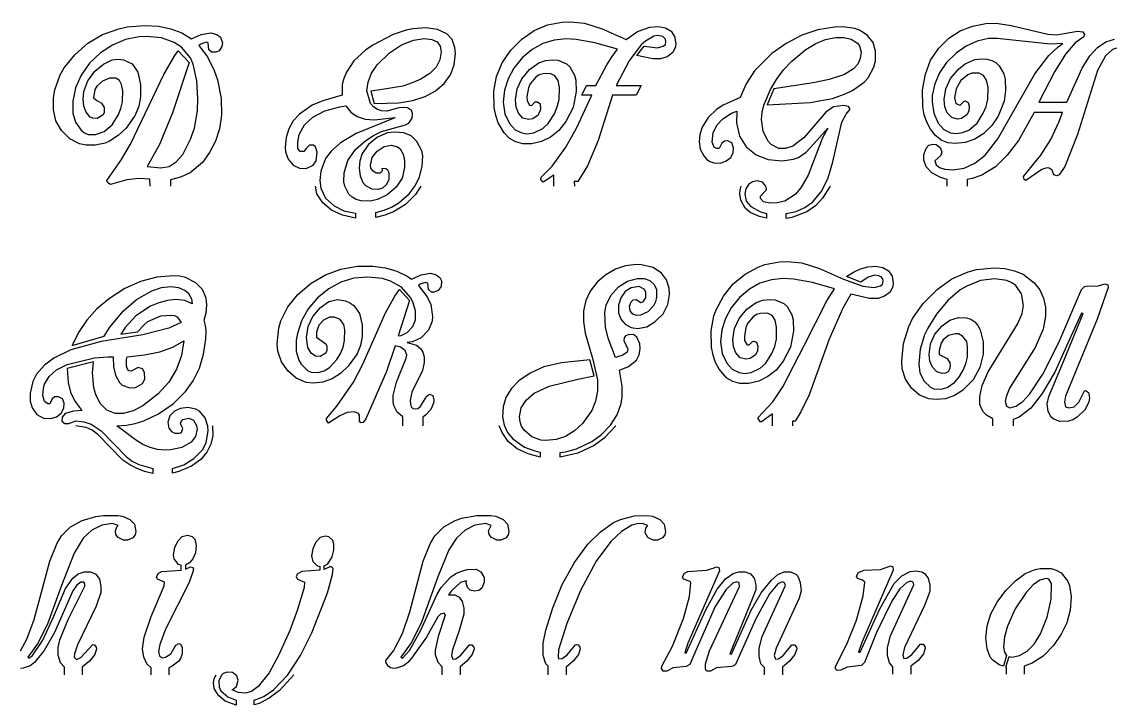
# Model space of a CAD drawing. Extents: x 759 to 2530, y -450 to 67.
# Drawn here: x 1242.3 to 1708.2, y -225.1 to 66.6 of the extents above; entities that cross this region are included whole.
import ezdxf

# ---------------------------------------------------------------- set-up
doc = ezdxf.new("R2010")
doc.units = 0
doc.header["$LTSCALE"] = 10.11836
doc.header["$MEASUREMENT"] = 0

msp = doc.modelspace()

# ---------------------------------------------------------------- linework, layer by layer
at = {"linetype": 'Continuous'}
for p, q in [((1575.327468, 60.912527), (1568.649351, 57.371101)), ((1582.10677, 63.138566), (1575.327468, 60.912527)), ((1589.189622, 64.35277), (1582.10677, 63.138566)), ((1592.731048, 64.453953), (1589.189622, 64.35277)), ((1597.891411, 63.745668), (1592.731048, 64.453953)), ((1600.11745, 62.835016), (1597.891411, 63.745668)), ((1603.355326, 60.811344), (1600.11745, 62.835016)), ((1605.783732, 57.775836), (1603.355326, 60.811344)), ((1568.649351, 57.371101), (1562.477151, 53.020206)), ((1577.04759, 54.740328), (1581.297301, 57.371101)), ((1581.297301, 57.371101), (1585.445828, 59.091222)), ((1585.445828, 59.091222), (1589.594356, 59.900691)), ((1589.594356, 59.900691), (1593.338149, 59.900691)), ((1593.338149, 59.900691), (1596.373657, 59.192406)), ((1596.373657, 59.192406), (1599.004431, 57.472285)), ((1599.004431, 57.472285), (1599.915083, 56.359265)), ((1599.915083, 56.359265), (1600.623368, 53.627308)), ((1606.795568, 54.032042), (1605.783732, 57.775836)), ((1562.477151, 53.020206), (1555.090748, 45.633804)), ((1570.976574, 49.782331), (1577.04759, 54.740328)), ((1600.623368, 53.627308), (1600.218634, 50.895351)), ((1606.694384, 49.883515), (1606.795568, 54.032042)), ((1567.435148, 46.038538), (1570.976574, 49.782331)), ((1599.206798, 48.568128), (1597.385493, 46.443272)), ((1600.218634, 50.895351), (1599.206798, 48.568128)), ((1603.658876, 42.699479), (1606.087283, 47.252741)), ((1606.087283, 47.252741), (1606.694384, 49.883515)), ((1555.090748, 45.633804), (1551.549322, 40.169889)), ((1561.87005, 37.640299), (1564.39964, 41.991194)), ((1564.39964, 41.991194), (1567.435148, 46.038538)), ((1586.963582, 41.991194), (1580.184281, 40.574624)), ((1593.540516, 44.11605), (1586.963582, 41.991194)), ((1597.385493, 46.443272), (1593.540516, 44.11605)), ((1601.837572, 40.776991), (1603.658876, 42.699479)), ((1551.549322, 40.169889), (1548.918549, 34.30124)), ((1559.036909, 30.962182), (1561.87005, 37.640299)), ((1563.387804, 37.94385), (1560.554663, 31.164549)), ((1580.184281, 40.574624), (1563.387804, 37.94385)), ((1596.879575, 37.235565), (1601.837572, 40.776991)), ((1548.918549, 34.30124), (1541.63333, 30.962182)), ((1578.868894, 32.075201), (1588.380153, 33.896506)), ((1588.380153, 33.896506), (1593.844067, 35.818994)), ((1593.844067, 35.818994), (1596.879575, 37.235565)), ((1538.800189, 29.140877), (1535.258763, 25.801818)), ((1541.63333, 30.962182), (1538.800189, 29.140877)), ((1545.275939, 27.521939), (1547.501978, 28.432592)), ((1547.501978, 28.432592), (1547.400795, 23.474595)), ((1558.126256, 24.891166), (1558.328624, 28.027857)), ((1558.328624, 28.027857), (1559.036909, 30.962182)), ((1560.554663, 31.164549), (1578.868894, 32.075201)), ((1585.547012, 28.027857), (1576.136937, 17.100028)), ((1588.784887, 30.35508), (1585.547012, 28.027857)), ((1593.034598, 30.860998), (1588.784887, 30.35508)), ((1595.159454, 30.456264), (1593.034598, 30.860998)), ((1594.147618, 27.117205), (1595.867739, 29.24206)), ((1595.867739, 29.24206), (1595.159454, 30.456264)), ((1535.258763, 25.801818), (1532.729173, 21.65329)), ((1539.002556, 22.462759), (1541.532146, 25.194716)), ((1541.532146, 25.194716), (1545.275939, 27.521939)), ((1547.400795, 23.474595), (1548.716182, 17.808314)), ((1558.834542, 19.831986), (1558.126256, 24.891166)), ((1588.58252, 6.880485), (1592.326313, 23.676962)), ((1592.326313, 23.676962), (1594.147618, 27.117205)), ((1532.729173, 21.65329), (1531.717337, 18.516599)), ((1537.080068, 15.17754), (1537.484802, 19.224884)), ((1537.484802, 19.224884), (1539.002556, 22.462759)), ((1560.75703, 15.784642), (1558.834542, 19.831986)), ((1581.702035, 15.885825), (1586.356481, 21.248556)), ((1586.356481, 21.248556), (1584.130442, 16.998845)), ((1531.717337, 18.516599), (1531.413786, 15.278724)), ((1531.413786, 15.278724), (1531.919704, 12.243216)), ((1537.889536, 13.052684), (1537.080068, 15.17754)), ((1541.127412, 14.772806), (1540.014392, 12.445583)), ((1542.240431, 15.582274), (1541.127412, 14.772806)), ((1543.758185, 15.784642), (1542.240431, 15.582274)), ((1545.377123, 14.873989), (1543.758185, 15.784642)), ((1546.085408, 12.850317), (1545.377123, 14.873989)), ((1548.716182, 17.808314), (1551.549322, 13.255052)), ((1562.1736, 14.266888), (1560.75703, 15.784642)), ((1565.411476, 12.546766), (1562.1736, 14.266888)), ((1576.136937, 17.100028), (1571.482492, 13.457419)), ((1577.148773, 10.927829), (1581.702035, 15.885825)), ((1584.130442, 16.998845), (1577.958242, 1.11302)), ((1531.919704, 12.243216), (1533.437458, 9.410075)), ((1533.437458, 9.410075), (1534.651661, 7.993504)), ((1539.002556, 12.445583), (1537.889536, 13.052684)), ((1540.014392, 12.445583), (1539.002556, 12.445583)), ((1544.972388, 8.70179), (1545.984224, 10.725462)), ((1545.984224, 10.725462), (1546.085408, 12.850317)), ((1551.549322, 13.255052), (1555.799034, 9.814809)), ((1555.799034, 9.814809), (1560.959397, 7.791137)), ((1568.3458, 12.445583), (1565.411476, 12.546766)), ((1571.482492, 13.457419), (1568.3458, 12.445583)), ((1573.809714, 8.70179), (1577.148773, 10.927829)), ((1534.651661, 7.993504), (1536.068232, 6.981668)), ((1536.068232, 6.981668), (1537.687169, 6.374567)), ((1537.687169, 6.374567), (1540.621494, 6.273383)), ((1540.621494, 6.273383), (1542.948716, 7.184036)), ((1542.948716, 7.184036), (1544.972388, 8.70179)), ((1560.959397, 7.791137), (1566.92923, 7.184036)), ((1566.92923, 7.184036), (1571.684859, 7.892321)), ((1571.684859, 7.892321), (1573.809714, 8.70179)), ((1586.356481, -0.404734), (1588.58252, 6.880485)), ((1577.958242, 1.11302), (1574.922734, -4.350895)), ((1548.918549, -5.261547), (1549.424467, -3.64261)), ((1552.561158, -2.934324), (1551.346955, -4.755629)), ((1554.28128, -1.720121), (1552.561158, -2.934324)), ((1556.304952, -1.315387), (1554.28128, -1.720121)), ((1558.429807, -1.821305), (1556.304952, -1.315387)), ((1559.846378, -3.541426), (1558.429807, -1.821305)), ((1560.149928, -4.856813), (1559.846378, -3.541426)), ((1574.922734, -4.350895), (1572.393144, -7.184036)), ((1583.52334, -5.969832), (1586.356481, -0.404734)), ((1587.368317, -3.64261), (1584.130442, -8.70179)), ((1548.817365, -6.880485), (1548.918549, -5.261547)), ((1549.2221, -9.511258), (1548.817365, -6.880485)), ((1551.346955, -4.755629), (1550.942221, -6.880485)), ((1550.942221, -6.880485), (1551.549322, -9.915993)), ((1557.620338, -7.892321), (1560.048745, -5.261547)), ((1557.620338, -8.904157), (1557.620338, -7.892321)), ((1558.935725, -10.219544), (1557.620338, -8.904157)), ((1560.048745, -5.261547), (1560.149928, -4.856813)), ((1572.393144, -7.184036), (1568.042249, -9.915993)), ((1579.779547, -10.421911), (1583.52334, -5.969832)), ((1584.130442, -8.70179), (1581.094934, -11.939665)), ((1551.144588, -12.951501), (1549.2221, -9.511258)), ((1553.269444, -14.772806), (1551.144588, -12.951501)), ((1551.549322, -9.915993), (1553.471811, -12.243216)), ((1553.471811, -12.243216), (1557.620338, -14.570438)), ((1561.768866, -10.826645), (1558.935725, -10.219544)), ((1564.804374, -10.725462), (1561.768866, -10.826645)), ((1568.042249, -9.915993), (1564.804374, -10.725462)), ((1572.797878, -14.368071), (1576.541672, -12.749134)), ((1576.541672, -12.749134), (1579.779547, -10.421911)), ((1581.094934, -11.939665), (1577.452324, -14.469255)), ((1557.215604, -16.59411), (1553.269444, -14.772806)), ((1560.149928, -17.302396), (1557.215604, -16.59411)), ((1557.620338, -14.570438), (1560.149928, -15.17754)), ((1560.149928, -15.17754), (1560.149928, -17.302396)), ((1568.649351, -15.278724), (1572.797878, -14.368071)), ((1568.649351, -17.403579), (1568.649351, -15.278724)), ((1570.976574, -16.998845), (1568.649351, -17.403579)), ((1577.452324, -14.469255), (1570.976574, -16.998845))]:
    msp.add_line(p, q, dxfattribs=at)
for points in [[(1469.388239, -3.64261), (1469.388239, 1.11302), (1464.834977, -1.922488), (1463.823141, -0.708285), (1464.025508, 0.202367), (1468.781138, 4.957996), (1474.548603, 13.052684), (1479.101865, 21.147372), (1485.678799, 35.313076), (1481.327904, 35.313076), (1483.351576, 39.36042), (1487.39892, 39.36042), (1492.053366, 48.163394), (1494.279405, 51.806003), (1496.606628, 54.841511), (1486.994186, 57.573468), (1479.000681, 58.990039), (1474.649786, 59.29359), (1469.590606, 58.787672), (1464.733794, 57.269918), (1460.180532, 54.740328), (1455.93082, 51.198902), (1452.389394, 46.848007), (1449.859804, 42.294745), (1448.34205, 37.437932), (1447.836132, 32.277568), (1448.544418, 27.319572), (1450.466906, 23.171044), (1452.895312, 20.540271), (1455.728453, 19.1237), (1457.954492, 18.82015), (1460.888817, 19.1237), (1464.733794, 21.046189), (1467.061016, 23.171044), (1469.69179, 27.319572), (1470.905993, 30.253896), (1471.715462, 33.390588), (1471.816646, 38.550952), (1471.209544, 41.58646), (1469.894157, 43.508948), (1467.870485, 44.520784), (1464.834977, 44.4196), (1463.21604, 43.913682), (1461.698286, 43.00303), (1459.371063, 40.068706), (1458.561594, 38.348584), (1457.954492, 34.503608), (1458.055676, 32.88467), (1459.067512, 31.063365), (1459.876981, 30.860998), (1461.394735, 32.378752), (1462.507754, 32.479936), (1463.51959, 31.569283), (1463.721958, 29.140877), (1462.710122, 26.71247), (1460.484082, 25.194716), (1458.662778, 24.891166), (1456.234371, 25.498267), (1454.311883, 27.521939), (1453.300047, 30.152713), (1452.996496, 33.289404), (1453.704781, 37.94385), (1455.728453, 42.294745), (1459.067512, 46.240905), (1463.013672, 49.074046), (1465.846813, 50.085882), (1468.882321, 50.389433), (1471.209544, 50.187066), (1474.852154, 48.669312), (1476.268724, 47.353925), (1478.292396, 43.812499), (1478.798314, 41.687643), (1479.000681, 36.83083), (1477.685294, 30.051529), (1474.548603, 23.980513), (1471.513095, 20.23672), (1467.971669, 17.403579), (1464.126692, 15.481091), (1459.876981, 14.469255), (1456.133188, 14.469255), (1453.198863, 15.278724), (1450.56809, 16.796478), (1448.240867, 19.1237), (1445.711277, 23.474595), (1444.598257, 26.611287), (1443.889972, 30.051529), (1443.788788, 37.033198), (1445.002992, 43.306581), (1447.431398, 49.074046), (1451.074008, 54.436777), (1455.728453, 59.192406), (1460.99, 62.835016), (1466.757466, 65.263422), (1473.030849, 66.477625), (1476.369908, 66.578809), (1482.542107, 65.971707), (1490.029694, 63.644484), (1500.350421, 58.990039), (1505.207234, 62.430281), (1510.367597, 64.251586), (1513.909023, 64.555137), (1517.045715, 64.049219), (1519.474121, 62.632648), (1520.991875, 60.305426), (1521.497793, 57.269918), (1521.39661, 55.853347), (1520.182406, 53.526124), (1517.855184, 51.70482), (1515.022043, 50.794167), (1511.682984, 50.794167), (1504.903683, 52.210738), (1507.939191, 56.258082), (1513.605472, 55.448613), (1516.135062, 56.156898), (1517.045715, 56.865183), (1517.248082, 57.978203), (1517.045715, 59.192406), (1515.932695, 60.305426), (1513.706656, 60.71016), (1512.087718, 60.507793), (1508.546292, 58.382937), (1506.623804, 56.561632), (1501.564624, 49.883515), (1496.10071, 39.36042), (1506.724988, 39.36042), (1504.600132, 35.313076), (1494.481772, 35.313076), (1488.410756, 15.885825), (1483.75631, 5.05918), (1479.708966, -1.618938), (1478.39358, -1.618938), (1478.090029, -1.41657), (1478.191212, -3.64261)], [(1637.251832, -3.64261), (1637.251832, -0.708285), (1634.418691, 0.101184), (1630.776081, 2.124856), (1628.347675, 4.654446), (1627.335839, 7.58877), (1627.335839, 9.814809), (1628.347675, 12.64795), (1629.561878, 13.963337), (1631.180816, 14.368071), (1632.597386, 14.165704), (1634.317507, 12.951501), (1635.025792, 11.130196), (1634.621058, 9.511258), (1632.091468, 7.184036), (1632.597386, 5.565098), (1634.013956, 4.350895), (1636.341179, 3.64261), (1639.680238, 3.440242), (1644.537051, 4.148528), (1649.191496, 6.1722), (1653.542391, 9.713626), (1658.905122, 16.695294), (1674.790947, 44.4196), (1680.76078, 52.210738), (1684.70694, 55.954531), (1686.730612, 57.371101), (1681.367881, 57.06755), (1658.601571, 59.495957), (1654.958962, 59.394773), (1650.102149, 58.382937), (1645.447703, 56.258082), (1641.096808, 53.222574), (1637.049464, 49.17523), (1634.013956, 44.824335), (1631.990284, 40.068706), (1630.978448, 35.110709), (1630.877265, 32.479936), (1631.58555, 27.521939), (1633.508038, 23.272228), (1635.835261, 20.641454), (1638.769586, 19.224884), (1640.995625, 18.921333), (1643.929949, 19.326068), (1646.560723, 20.337904), (1650.102149, 23.373412), (1652.732922, 27.521939), (1653.947126, 30.456264), (1654.655411, 33.592955), (1654.756594, 38.753319), (1654.149493, 41.687643), (1652.834106, 43.711315), (1650.911618, 44.723151), (1647.87611, 44.621968), (1646.155988, 44.014866), (1643.12048, 41.485276), (1641.096808, 37.94385), (1640.388523, 34.098873), (1640.995625, 31.77165), (1642.918113, 31.063365), (1644.435867, 32.581119), (1645.042969, 32.783486), (1646.257172, 32.176385), (1646.76309, 30.557447), (1646.560723, 28.432592), (1645.751254, 26.914838), (1643.424031, 25.2959), (1641.70391, 24.992349), (1639.275504, 25.700634), (1637.353015, 27.724306), (1636.341179, 30.35508), (1636.037628, 33.390588), (1636.745914, 38.045034), (1638.769586, 42.395928), (1642.311012, 46.544456), (1644.941785, 48.669312), (1649.191496, 50.490616), (1652.227004, 50.794167), (1654.453044, 50.5918), (1656.375532, 50.085882), (1658.095653, 49.17523), (1659.512224, 47.859843), (1661.535896, 44.318417), (1662.142997, 42.092378), (1662.244181, 37.235565), (1661.637079, 32.682303), (1659.107489, 26.307736), (1656.375532, 22.361576), (1652.93529, 18.921333), (1649.191496, 16.492927), (1645.042969, 15.076356), (1640.692074, 14.570438), (1637.555382, 14.975173), (1634.823425, 16.088192), (1632.293835, 18.010681), (1630.16898, 20.742638), (1628.651226, 23.676962), (1627.538206, 26.813654), (1626.931104, 30.253896), (1626.829921, 37.539116), (1628.044124, 44.217233), (1630.270163, 50.187066), (1633.710406, 55.347429), (1638.0613, 59.59714), (1642.81693, 62.733832), (1648.078477, 64.757504), (1653.845942, 65.870524), (1658.196837, 65.971707), (1664.672587, 65.061055), (1680.254862, 61.317262), (1683.998655, 61.013711), (1692.902812, 62.632648), (1695.230034, 62.329098), (1695.93832, 61.216078), (1695.634769, 60.103058), (1691.992159, 57.573468), (1687.843632, 52.817839), (1683.088002, 45.229069), (1676.511068, 32.277568), (1688.34955, 32.277568), (1694.926484, 46.848007), (1698.265542, 52.109554), (1701.503418, 55.549796), (1705.044844, 57.978203), (1708.687453, 59.192406)], [(1297.072568, -3.64261), (1296.971385, -0.607102), (1292.215756, -0.303551), (1287.156576, -0.809469), (1280.174907, -2.833141), (1279.061888, -2.124856), (1278.657153, -1.11302), (1284.626986, 7.386403), (1288.67433, 14.368071), (1302.941217, 44.11605), (1307.595663, 52.210738), (1309.012233, 54.133226), (1313.767862, 49.17523), (1306.68501, 27.724306), (1301.119912, 14.266888), (1295.858365, 4.755629), (1301.727014, 4.249711), (1305.167256, 4.856813), (1308.202764, 6.779301), (1311.035905, 9.915993), (1314.374964, 16.492927), (1315.993902, 21.147372), (1317.309288, 28.533775), (1317.511656, 33.896506), (1317.005738, 41.384092), (1315.487984, 48.568128), (1314.374964, 51.198902), (1310.428804, 55.752164), (1307.292112, 57.775836), (1301.929381, 59.698324), (1295.554814, 60.305426), (1292.418123, 60.204242), (1286.549474, 58.990039), (1280.984376, 56.662816), (1275.925196, 53.323757), (1271.27075, 48.871679), (1267.729324, 43.812499), (1265.300918, 38.449768), (1264.086715, 32.682303), (1264.086715, 27.521939), (1265.300918, 23.676962), (1267.628141, 20.337904), (1269.044711, 19.224884), (1270.663649, 18.516599), (1273.80034, 18.415415), (1277.544134, 19.730802), (1280.883192, 22.665126), (1283.513966, 26.71247), (1284.626986, 29.545611), (1285.335271, 32.479936), (1285.436454, 37.134381), (1284.930536, 39.765155), (1284.019884, 41.58646), (1282.400946, 42.497112), (1279.770173, 42.497112), (1276.734665, 41.282909), (1274.306258, 39.05687), (1273.49679, 37.640299), (1272.889688, 34.200057), (1274.306258, 32.985854), (1276.32993, 31.872834), (1277.544134, 29.950346), (1277.544134, 27.926674), (1277.038216, 26.813654), (1274.508626, 25.2959), (1272.586137, 25.397084), (1271.473118, 25.903002), (1269.752996, 28.027857), (1268.842344, 30.557447), (1268.538793, 33.592955), (1268.842344, 36.83083), (1270.461282, 41.384092), (1273.49679, 45.53262), (1277.139399, 48.568128), (1280.883192, 50.288249), (1283.412782, 50.5918), (1285.740005, 50.389433), (1289.382615, 48.669312), (1291.811021, 45.127886), (1293.025224, 39.866338), (1293.025224, 34.604791), (1292.215756, 30.557447), (1290.698002, 26.71247), (1286.853025, 21.248556), (1283.412782, 18.010681), (1279.770173, 15.683458), (1277.847684, 14.772806), (1273.699157, 13.862153), (1269.85418, 13.862153), (1266.919856, 14.469255), (1262.872512, 16.59411), (1259.331086, 20.135536), (1256.902679, 24.284064), (1255.78966, 28.93851), (1255.890843, 34.200057), (1256.396761, 37.539116), (1258.723984, 43.913682), (1260.342922, 46.94919), (1264.896184, 52.514288), (1270.562465, 57.472285), (1276.835848, 61.216078), (1283.716333, 63.644484), (1287.257759, 64.453953), (1294.846529, 65.061055), (1300.613994, 64.65632), (1305.875542, 63.644484), (1310.631171, 61.82318), (1314.779698, 59.29359), (1318.827042, 61.216078), (1323.076754, 61.924363), (1325.606344, 61.114894), (1327.124098, 60.001875), (1327.933566, 57.674652), (1327.731199, 56.055714), (1326.516996, 54.23441), (1325.302793, 53.627308), (1323.481488, 53.627308), (1322.166101, 54.639144), (1321.86255, 57.573468), (1320.951898, 57.877019), (1318.725859, 57.06755), (1317.91639, 56.460449), (1321.559, 51.70482), (1324.493324, 45.734987), (1325.909894, 41.788827), (1327.427648, 33.795322), (1327.528832, 26.71247), (1326.719363, 20.945005), (1324.999242, 15.582274), (1322.469652, 10.725462), (1319.434144, 6.576934), (1314.172597, 2.124856), (1310.125253, 0.202367), (1305.774358, -0.910652), (1305.774358, -3.64261)], [(1412.62424, -3.64261), (1410.3982, -7.082852), (1406.047306, -11.332563), (1400.988126, -14.469255), (1397.244332, -15.987009), (1393.399356, -16.897661), (1393.399356, -14.772806), (1396.940782, -13.862153), (1400.178657, -12.546766), (1403.214165, -10.725462), (1407.666243, -6.880485), (1410.297017, -3.440242), (1412.118322, 0.404734), (1413.231341, 4.755629), (1413.433708, 9.410075), (1413.028974, 11.53493), (1411.005302, 15.481091), (1408.576896, 17.909497), (1405.440204, 19.224884), (1401.39286, 19.528435), (1398.357352, 19.1237), (1394.107641, 17.302396), (1390.363848, 14.165704), (1387.63189, 10.320727), (1386.620054, 7.285219), (1386.316504, 4.047344), (1386.721238, 0.809469), (1387.935441, -2.023672), (1389.048461, -3.339059), (1391.780418, -4.755629), (1394.512375, -4.856813), (1396.434864, -4.249711), (1398.154985, -2.731957), (1399.166821, -0.607102), (1399.065637, 2.124856), (1398.559719, 3.237875), (1397.75025, 3.844977), (1396.030129, 3.94616), (1396.131313, 3.136692), (1395.827762, 2.428406), (1395.119477, 2.023672), (1393.601723, 1.922488), (1392.185152, 2.934324), (1391.375684, 4.148528), (1391.173316, 5.362731), (1391.881602, 8.600606), (1394.006457, 11.433747), (1397.041965, 13.356235), (1400.178657, 13.862153), (1402.708247, 13.153868), (1403.821266, 12.344399), (1405.136653, 10.017176), (1405.743755, 7.386403), (1405.743755, 4.350895), (1404.630735, -0.101184), (1402.101145, -4.047344), (1398.256168, -7.285219), (1394.107641, -9.308891), (1390.970949, -9.915993), (1387.125972, -9.814809), (1385.1023, -9.308891), (1383.382179, -8.297055), (1381.965609, -6.981668), (1380.144304, -3.64261), (1379.73957, -1.720121), (1379.941937, 2.124856), (1381.560874, 7.386403), (1384.79875, 12.142032), (1389.149644, 15.987009), (1392.38752, 18.010681), (1395.928946, 19.730802), (1406.047306, 22.665126), (1407.463876, 23.373412), (1408.98163, 25.397084), (1409.082814, 27.420756), (1408.678079, 28.736142), (1406.957958, 29.849162), (1405.33902, 30.051529), (1403.315348, 29.849162), (1398.154985, 28.432592), (1395.827762, 28.634959), (1393.905274, 29.24206), (1392.38752, 30.253896), (1391.173316, 31.670467), (1389.655562, 37.134381), (1390.16148, 40.878174), (1391.578051, 44.621968), (1394.006457, 48.264577), (1399.268004, 53.323757), (1404.428368, 56.764), (1409.588732, 58.787672), (1414.243177, 59.495957), (1417.379869, 59.091222), (1419.605908, 58.079386), (1420.921295, 56.258082), (1421.326029, 53.728492), (1420.820111, 50.288249), (1419.201174, 47.252741), (1416.469216, 44.520784), (1412.62424, 42.092378), (1408.98163, 40.47344), (1404.934286, 39.158053), (1395.321844, 37.539116), (1391.2745, 37.033198), (1392.69107, 31.670467), (1403.214165, 31.974018), (1409.183997, 32.985854), (1414.445544, 34.705975), (1418.897623, 37.134381), (1422.641416, 40.271073), (1425.27219, 43.913682), (1426.891127, 48.163394), (1427.397045, 53.12139), (1427.194678, 55.65098), (1425.980475, 58.990039), (1423.754436, 61.418445), (1419.808275, 63.340934), (1414.850279, 64.049219), (1409.285181, 63.543301), (1406.45204, 63.037383), (1400.785758, 61.114894), (1392.185152, 56.561632), (1389.048461, 54.436777), (1384.090464, 49.883515), (1380.852589, 45.026702), (1379.73957, 42.395928), (1379.132468, 39.866338), (1379.031284, 36.021362), (1379.132468, 35.211893), (1370.835413, 32.88467), (1366.282151, 30.962182), (1360.91942, 27.218388), (1358.187463, 24.284064), (1356.264974, 20.945005), (1355.151955, 17.201212), (1354.74722, 13.052684), (1354.848404, 11.130196), (1356.062607, 7.993504), (1358.187463, 5.362731), (1360.91942, 4.047344), (1363.752561, 3.94616), (1366.686885, 5.362731), (1368.002272, 7.285219), (1368.407006, 10.927829), (1367.698721, 13.255052), (1366.889252, 13.963337), (1365.067948, 13.862153), (1363.752561, 12.546766), (1362.740725, 11.23138), (1361.121787, 11.23138), (1360.109951, 12.445583), (1360.109951, 15.17754), (1360.717053, 18.415415), (1362.943092, 22.563943), (1366.585702, 25.903002), (1371.644882, 28.533775), (1378.120632, 30.35508), (1380.650222, 30.759814), (1382.775078, 28.027857), (1385.507035, 26.206552), (1388.846094, 25.093533), (1392.893438, 24.688798), (1399.166821, 25.397084), (1401.696411, 25.801818), (1401.494044, 25.599451), (1385.001117, 18.921333), (1378.322999, 14.975173), (1374.376839, 11.433747), (1371.948432, 8.195872), (1369.92476, 2.833141), (1369.520026, -1.11302), (1369.92476, -4.452078), (1371.948432, -8.70179), (1375.692226, -12.040848), (1379.840753, -14.06452), (1384.697566, -15.076356), (1384.697566, -17.201212), (1379.233652, -15.987009), (1374.579206, -13.862153), (1370.835413, -10.725462), (1368.305823, -6.779301), (1367.698721, -3.64261)], [(1709.598106, 55.347429), (1707.877984, 54.740328), (1704.94366, 52.109554), (1701.503418, 45.734987), (1693.003995, 18.415415), (1687.540081, 4.856813), (1685.111674, 1.214203), (1684.201022, 0.809469), (1682.885635, 1.214203), (1682.17735, 3.237875), (1680.861963, 4.148528), (1679.850127, 4.249711), (1677.725272, 3.541426), (1670.844787, -1.11302), (1670.136502, -0.708285), (1669.934134, 0.505918), (1677.320537, 9.612442), (1681.570248, 16.29056), (1685.010491, 23.778146), (1686.528245, 27.82549), (1674.386213, 27.82549), (1667.708095, 15.987009), (1662.952466, 9.612442), (1657.893286, 4.654446), (1652.125821, 1.11302), (1647.977293, -0.303551), (1645.852438, -0.708285), (1645.852438, -3.64261)], [(1495.898342, -105.939229), (1490.940346, -111.200776), (1486.690635, -114.337468), (1479.607783, -117.575343), (1472.120196, -119.194281), (1472.120196, -117.271792), (1474.447419, -116.968242), (1479.101865, -115.754038), (1485.577615, -112.617347), (1489.624959, -109.683022), (1493.57112, -105.635678), (1496.505444, -101.1836), (1498.124382, -96.326787), (1498.6303, -93.696014), (1498.6303, -88.940384), (1497.51728, -82.0599), (1501.362257, -80.542146), (1504.701316, -77.810188), (1505.915519, -75.584149), (1506.320253, -72.852192), (1506.117886, -70.82852), (1504.802499, -67.995379), (1503.385929, -66.88236), (1501.15989, -66.983543), (1500.04687, -67.489461), (1499.439768, -68.29893), (1499.237401, -69.513133), (1501.058706, -73.155743), (1500.755155, -74.369946), (1498.93385, -75.786516), (1495.695975, -76.697169), (1492.559284, -68.400114), (1491.446264, -63.745668), (1491.243897, -57.573468), (1491.749815, -54.436777), (1493.773487, -50.187066), (1497.011362, -46.544456), (1500.856339, -44.11605), (1505.207234, -43.00303), (1508.040374, -43.00303), (1510.367597, -43.812499), (1512.290086, -45.53262), (1513.301922, -47.657476), (1513.200738, -50.996534), (1512.796004, -52.919023), (1511.986535, -54.639144), (1509.558128, -57.269918), (1506.421437, -58.585304), (1504.701316, -58.787672), (1503.183562, -58.281754), (1501.969358, -56.865183), (1501.766991, -54.841511), (1502.475276, -52.919023), (1503.284745, -52.109554), (1504.498948, -51.907187), (1506.52262, -53.222574), (1507.534456, -53.020206), (1508.74866, -51.198902), (1508.74866, -48.871679), (1508.040374, -47.556292), (1505.814335, -46.443272), (1502.374093, -46.94919), (1499.844503, -48.568128), (1498.023198, -51.198902), (1497.011362, -54.335593), (1497.011362, -57.674652), (1498.023198, -60.305426), (1499.844503, -62.531465), (1502.374093, -63.948035), (1505.10605, -64.35277), (1509.05221, -63.644484), (1512.69482, -61.418445), (1516.033879, -58.079386), (1518.057551, -54.133226), (1518.765836, -49.782331), (1518.664652, -47.050374), (1517.551633, -43.610132), (1515.426777, -40.776991), (1511.784168, -38.247401), (1506.826171, -37.134381), (1504.498948, -37.033198), (1500.04687, -37.539116), (1495.797159, -38.955686), (1491.648631, -41.384092), (1487.904838, -44.621968), (1484.970514, -48.365761), (1483.048025, -52.413105), (1482.036189, -56.865183), (1482.036189, -61.418445), (1482.744474, -66.275258), (1486.083533, -77.607821), (1488.006022, -86.309611), (1488.006022, -90.964056), (1487.196553, -95.314951), (1485.577615, -99.362295), (1481.631455, -104.927393), (1478.191212, -108.064085), (1474.447419, -110.391308), (1470.400075, -111.706694), (1466.04918, -112.212612), (1463.823141, -112.010245), (1459.978164, -110.593675), (1456.740289, -107.760534), (1455.62727, -106.040413), (1455.020168, -104.117924), (1454.817801, -102.094252), (1455.526086, -98.249276), (1457.549758, -94.910217), (1460.99, -91.975892), (1467.364567, -88.940384), (1479.607783, -85.904876), (1486.690635, -84.488306), (1484.768146, -77.709005), (1472.626114, -78.923208), (1465.138528, -80.744513), (1459.269879, -83.375286), (1454.413066, -86.714345), (1451.175191, -90.154588), (1448.949152, -93.797197), (1447.734949, -97.743358), (1447.532582, -102.094252), (1448.240867, -105.635678), (1449.657437, -108.77237), (1451.883476, -111.504327), (1456.841473, -114.94457), (1461.293551, -116.563507), (1463.620774, -117.069425), (1463.620774, -119.194281), (1458.46041, -117.878894), (1453.805965, -115.652855), (1449.960988, -112.516163), (1447.330214, -108.77237), (1446.116011, -105.939229)], [(1562.780702, -105.939229), (1562.780702, -100.778866), (1558.126256, -104.117924), (1557.519155, -104.219108), (1556.507319, -102.498987), (1562.881886, -95.618502), (1567.23278, -89.243935), (1576.440488, -71.334438), (1585.951746, -52.514288), (1589.290805, -47.455108), (1579.779547, -44.723151), (1571.786042, -43.306581), (1567.333964, -43.00303), (1562.274784, -43.508948), (1557.417971, -45.026702), (1552.965893, -47.556292), (1548.716182, -51.097718), (1545.174756, -55.448613), (1542.645166, -60.001875), (1541.127412, -64.858688), (1540.621494, -70.019051), (1541.329779, -74.977048), (1543.252267, -79.125575), (1545.57949, -81.756349), (1548.513814, -83.172919), (1550.739854, -83.47647), (1553.674178, -83.172919), (1557.519155, -81.250431), (1559.846378, -79.125575), (1562.477151, -74.977048), (1563.691354, -72.042723), (1564.39964, -68.906032), (1564.500823, -63.745668), (1563.893722, -60.71016), (1562.679518, -58.787672), (1560.655846, -57.775836), (1557.620338, -57.877019), (1556.001401, -58.382937), (1554.483647, -59.29359), (1552.156424, -62.227914), (1551.346955, -63.948035), (1550.739854, -67.793012), (1550.841037, -69.41195), (1551.852873, -71.233254), (1552.662342, -71.435622), (1554.180096, -69.917868), (1554.787198, -69.7155), (1556.001401, -70.221418), (1556.507319, -71.94154), (1556.304952, -74.066395), (1555.495483, -75.584149), (1553.269444, -77.101903), (1551.448139, -77.405454), (1549.019732, -76.798352), (1547.097244, -74.77468), (1546.085408, -72.143907), (1545.781857, -69.007215), (1546.490142, -64.35277), (1548.513814, -60.001875), (1551.852873, -56.055714), (1555.799034, -53.222574), (1558.632174, -52.210738), (1561.667682, -51.907187), (1563.893722, -52.109554), (1567.536331, -53.627308), (1568.952902, -54.942695), (1570.976574, -58.484121), (1571.583675, -60.608976), (1571.786042, -65.465789), (1570.470656, -72.24509), (1567.333964, -78.316106), (1564.298456, -82.0599), (1560.75703, -84.89304), (1556.912053, -86.815529), (1552.662342, -87.827365), (1548.817365, -87.827365), (1545.883041, -87.017896), (1543.252267, -85.500142), (1540.014392, -81.655165), (1538.395454, -78.822024), (1537.383618, -75.685333), (1536.675333, -72.24509), (1536.57415, -65.263422), (1537.788353, -58.990039), (1538.800189, -56.055714), (1541.835697, -50.490616), (1545.984224, -45.330253), (1551.043404, -41.181725), (1556.608502, -38.146217), (1559.542827, -37.033198), (1565.81621, -35.818994), (1569.054085, -35.717811), (1575.327468, -36.324912), (1582.815055, -38.652135), (1593.135782, -43.306581), (1601.331654, -46.240905), (1604.87308, -46.746823), (1606.28965, -46.848007), (1608.81924, -46.139722), (1609.729892, -45.431436), (1610.033443, -44.318417), (1609.831076, -43.104214), (1609.122791, -42.294745), (1608.009771, -41.788827), (1606.390834, -41.58646), (1603.557693, -42.395928), (1600.421001, -44.621968), (1594.349985, -42.193561), (1597.28431, -40.271073), (1600.319818, -38.854502), (1603.456509, -38.045034), (1606.694384, -37.741483), (1609.831076, -38.247401), (1612.259482, -39.663971), (1613.777236, -41.991194), (1614.283154, -45.026702), (1614.181971, -46.443272), (1612.967768, -48.770495), (1610.640545, -50.5918), (1607.807404, -51.502452), (1604.164794, -51.502452), (1596.17129, -49.681148), (1592.731048, -55.65098), (1586.963582, -68.906032), (1578.46416, -92.582994), (1574.922734, -99.969397), (1572.494328, -103.915557), (1571.280124, -103.915557), (1571.280124, -105.939229)], [(1323.785039, -105.939229), (1323.886222, -109.986573), (1322.97557, -113.730366), (1321.255449, -117.170609), (1318.725859, -120.206117), (1314.779698, -123.039258), (1309.416968, -125.36648), (1306.583827, -126.074766), (1306.583827, -124.051094), (1311.44064, -122.53334), (1315.791534, -119.902566), (1319.535328, -115.956406), (1321.053082, -113.022081), (1321.86255, -107.962901), (1321.761367, -106.040413), (1320.547164, -102.498987), (1318.118757, -99.665846), (1316.601003, -98.755194), (1313.160761, -98.046908), (1310.125253, -98.451643), (1307.494479, -99.564662), (1305.571991, -101.588334), (1304.661338, -104.320292), (1305.066073, -106.849882), (1306.179092, -108.367636), (1307.595663, -109.075921), (1309.619335, -109.075921), (1310.428804, -108.671186), (1311.035905, -107.052249), (1310.125253, -105.028577), (1310.32762, -104.016741), (1311.035905, -103.207272), (1313.666679, -102.60017), (1315.589167, -103.409639), (1316.904554, -105.736862), (1317.208105, -107.254616), (1316.49982, -110.391308), (1314.577331, -112.920898), (1310.631171, -115.146937), (1305.976725, -116.158773), (1303.244768, -116.259956), (1300.20926, -115.956406), (1297.072568, -115.146937), (1293.935877, -113.83155), (1290.799185, -111.909062), (1282.906864, -105.939229), (1287.055392, -105.635678), (1290.698002, -104.927393), (1294.441795, -103.71319), (1300.715178, -100.778866), (1306.988561, -96.529154), (1312.250108, -91.267607), (1315.487984, -86.714345), (1318.219941, -81.250431), (1319.940062, -75.280598), (1320.850714, -68.906032), (1320.951898, -65.465789), (1320.749531, -63.037383), (1320.142429, -60.71016), (1320.951898, -57.674652), (1321.255449, -54.335593), (1320.951898, -51.401269), (1319.434144, -47.758659), (1316.601003, -44.824335), (1312.250108, -42.598296), (1309.720518, -41.991194), (1306.988561, -41.788827), (1299.905709, -42.395928), (1293.025224, -44.217233), (1286.245923, -47.252741), (1279.770173, -51.502452), (1274.407442, -55.954531), (1270.056547, -60.811344), (1266.515121, -66.072891), (1263.884348, -71.637989), (1277.44295, -67.590645), (1279.871356, -63.745668), (1285.740005, -56.764), (1291.305103, -51.907187), (1297.780854, -48.264577), (1301.929381, -46.848007), (1305.976725, -46.443272), (1309.2146, -46.848007), (1312.047741, -48.06221), (1313.363128, -49.074046), (1314.779698, -51.603636), (1314.982066, -53.829675), (1311.946558, -52.413105), (1308.101581, -52.00837), (1304.458971, -52.413105), (1300.816362, -53.424941), (1297.274936, -54.841511), (1291.001552, -58.990039), (1286.44829, -63.948035), (1284.626986, -66.781176), (1291.709838, -65.76934), (1294.644162, -62.632648), (1296.161916, -61.317262), (1301.727014, -58.990039), (1306.077909, -58.585304), (1307.494479, -58.787672), (1308.708682, -59.394773), (1310.32762, -61.82318), (1305.066073, -64.251586), (1294.03706, -66.983543), (1276.228747, -69.917868), (1263.277246, -73.459294), (1255.992027, -77.00072), (1251.944683, -80.036228), (1248.605624, -83.881204), (1246.986686, -86.916712), (1245.873667, -91.874709), (1245.873667, -95.314951), (1246.784319, -98.249276), (1248.706808, -101.082416), (1251.641132, -102.60017), (1254.67664, -102.701354), (1257.105046, -101.993069), (1259.128718, -100.475315), (1260.241738, -98.350459), (1260.342922, -96.225604), (1259.634636, -94.303115), (1258.015699, -93.493646), (1256.396761, -93.493646), (1255.283742, -94.303115), (1254.271906, -96.529154), (1253.462437, -96.529154), (1252.045866, -95.517318), (1251.337581, -92.987728), (1251.539948, -89.95222), (1251.944683, -88.130916), (1253.968355, -84.791857), (1257.105046, -81.958716), (1261.658308, -79.732677), (1273.395606, -76.899536), (1279.163071, -76.393618), (1281.38911, -76.393618), (1281.490294, -80.643329), (1282.299763, -84.285939), (1284.019884, -87.321447), (1285.234087, -88.53565), (1288.370779, -89.64867), (1290.799185, -89.547486), (1293.834693, -87.827365), (1294.846529, -86.00606), (1294.745346, -83.172919), (1293.834693, -81.553982), (1292.013388, -80.94688), (1288.97788, -82.565818), (1288.067228, -82.36345), (1287.460126, -81.655165), (1287.055392, -80.440962), (1287.055392, -77.506638), (1287.257759, -76.393618), (1294.644162, -75.584149), (1301.221096, -74.268762), (1306.786194, -72.24509), (1311.44064, -69.614317), (1310.529987, -75.8877), (1308.405132, -81.756349), (1305.066073, -87.220263), (1300.512811, -92.279443), (1294.03706, -97.338623), (1289.787349, -99.463479), (1285.638822, -100.576498), (1282.198579, -100.576498), (1278.55597, -99.261112), (1275.722829, -96.326787), (1273.901524, -92.48181), (1273.092055, -89.64867), (1272.484954, -83.274103), (1272.990872, -78.619657), (1261.658308, -81.351614), (1262.063043, -87.321447), (1263.176062, -91.571158), (1264.997367, -95.416135), (1267.931692, -99.362295), (1264.390266, -99.564662), (1260.84884, -100.677682), (1259.533453, -102.195436), (1259.432269, -103.915557), (1260.646472, -104.927393), (1262.467777, -104.927393), (1265.402102, -103.814374), (1268.74116, -104.117924), (1271.877852, -105.12976), (1276.228747, -107.962901), (1286.954208, -119.093097), (1289.483798, -120.914402), (1292.215756, -122.330972), (1298.185588, -124.051094), (1298.185588, -126.175949), (1294.745346, -125.36648), (1291.50747, -124.152277), (1288.370779, -122.53334), (1285.436454, -120.509668), (1274.812176, -109.581839), (1272.38377, -107.760534), (1269.752996, -106.546331), (1265.402102, -105.939229)], [(1405.03547, -105.939229), (1405.03547, -102.094252), (1402.607063, -100.07058), (1401.089309, -97.23744), (1400.785758, -95.618502), (1400.785758, -92.886545), (1402.202329, -87.220263), (1406.45204, -77.00072), (1406.654407, -75.786516), (1405.946122, -73.762844), (1403.92245, -72.346274), (1401.696411, -71.739172), (1397.952618, -82.667001), (1389.149644, -102.903721), (1388.036625, -104.421475), (1387.227156, -104.623842), (1386.518871, -104.117924), (1386.417687, -101.385967), (1386.012953, -100.576498), (1384.292832, -99.969397), (1381.15614, -100.171764), (1378.120632, -101.588334), (1373.263819, -104.725026), (1372.353167, -103.510823), (1372.45435, -102.701354), (1376.805245, -97.54099), (1383.888097, -87.220263), (1387.935441, -79.53031), (1397.547883, -57.674652), (1401.494044, -50.490616), (1403.517716, -47.758659), (1407.767427, -52.413105), (1403.011798, -67.489461), (1404.327184, -67.388278), (1406.856774, -66.072891), (1409.183997, -63.543301), (1410.3982, -60.608976), (1410.3982, -56.865183), (1409.285181, -52.919023), (1408.273345, -51.097718), (1404.428368, -46.746823), (1399.773922, -44.11605), (1396.232496, -43.00303), (1390.060297, -42.395928), (1384.090464, -42.901846), (1378.525366, -44.621968), (1373.365003, -47.353925), (1368.609374, -51.300085), (1364.56203, -55.954531), (1361.728889, -61.013711), (1360.008768, -66.477625), (1359.50285, -69.310766), (1359.50285, -74.167579), (1360.615869, -77.911372), (1361.526522, -79.631493), (1364.258479, -82.262267), (1365.776233, -82.970552), (1368.811741, -83.071736), (1371.341331, -82.36345), (1373.668554, -81.048064), (1376.805245, -77.607821), (1378.322999, -74.977048), (1379.436019, -72.24509), (1380.04312, -69.41195), (1380.144304, -64.959871), (1379.73957, -62.632648), (1378.120632, -60.406609), (1375.692226, -59.495957), (1373.668554, -59.495957), (1371.138964, -60.71016), (1369.115292, -62.936199), (1368.103456, -65.870524), (1368.103456, -68.096563), (1372.049616, -70.82852), (1372.555534, -71.840356), (1372.555534, -73.762844), (1372.049616, -74.875864), (1369.62121, -76.292434), (1367.698721, -76.191251), (1365.776233, -74.875864), (1364.460846, -72.447458), (1363.853744, -68.197746), (1364.56203, -63.543301), (1366.585702, -59.192406), (1369.823577, -55.347429), (1373.365003, -52.817839), (1377.108796, -51.907187), (1380.549038, -52.514288), (1382.370343, -53.323757), (1383.989281, -54.53796), (1386.417687, -57.877019), (1387.63189, -62.733832), (1387.63189, -67.691828), (1386.923605, -71.536805), (1385.405851, -75.179415), (1381.662058, -80.440962), (1378.322999, -83.577654), (1374.781573, -85.803693), (1370.835413, -87.220263), (1366.686885, -87.624998), (1363.651377, -87.321447), (1359.50285, -85.601326), (1355.961424, -82.565818), (1353.128283, -78.518474), (1351.610529, -74.066395), (1351.306978, -70.929704), (1352.015263, -64.251586), (1352.925916, -61.013711), (1355.86024, -55.145062), (1360.211135, -49.782331), (1365.776233, -45.026702), (1371.948432, -41.384092), (1378.525366, -38.955686), (1385.608218, -37.741483), (1392.185152, -37.741483), (1397.547883, -38.449768), (1402.404696, -39.866338), (1406.755591, -41.991194), (1408.678079, -43.306581), (1412.725423, -41.384092), (1416.772767, -40.776991), (1419.201174, -41.384092), (1420.718928, -42.497112), (1421.427213, -44.014866), (1421.326029, -46.342089), (1420.111826, -48.163394), (1418.290521, -48.871679), (1417.177502, -48.770495), (1415.862115, -47.758659), (1415.659748, -45.026702), (1414.647912, -44.723151), (1412.421872, -45.431436), (1411.713587, -45.937354), (1415.356197, -50.794167), (1416.873951, -54.032042), (1417.68342, -59.192406), (1417.481052, -61.216078), (1415.963298, -65.061055), (1412.826607, -68.29893), (1409.082814, -70.019051), (1406.856774, -70.322602), (1410.802935, -71.435622), (1412.62424, -72.953376), (1413.534892, -74.47113), (1414.04081, -76.494802), (1414.141994, -78.822024), (1413.332525, -82.262267), (1408.779263, -91.571158), (1408.070978, -95.0114), (1408.172161, -96.630338), (1408.576896, -97.743358), (1409.285181, -98.451643), (1410.195833, -98.65401), (1411.410036, -98.451643), (1412.421872, -97.844541), (1415.15383, -93.190096), (1416.368033, -92.380627), (1417.784603, -92.987728), (1418.189338, -94.910217), (1418.088154, -96.225604), (1416.873951, -98.856377), (1414.647912, -101.385967), (1413.534892, -102.195436), (1413.534892, -105.939229)], [(1656.88145, -105.939229), (1656.88145, -102.903721), (1654.149493, -101.385967), (1652.834106, -100.07058), (1651.923454, -98.552826), (1651.316352, -96.731522), (1651.215168, -93.392463), (1652.328188, -88.636834), (1654.857778, -82.869368), (1667.303361, -62.531465), (1669.327033, -57.978203), (1669.934134, -54.53796), (1669.023482, -49.579964), (1666.696259, -46.038538), (1664.976138, -44.824335), (1662.851282, -43.913682), (1657.690919, -43.205397), (1651.518719, -43.913682), (1645.751254, -46.240905), (1642.918113, -47.859843), (1637.555382, -52.413105), (1632.69857, -58.18057), (1629.05596, -64.150402), (1627.63939, -67.084727), (1625.818085, -73.155743), (1625.210983, -79.429126), (1625.716901, -83.274103), (1627.437022, -86.815529), (1630.16898, -89.446302), (1631.686734, -90.154588), (1634.722242, -90.255771), (1637.251832, -89.547486), (1640.59089, -87.220263), (1642.614562, -84.791857), (1644.132316, -82.161083), (1645.245336, -79.429126), (1645.953621, -76.595985), (1646.054805, -72.143907), (1645.65007, -69.917868), (1643.929949, -67.590645), (1642.209828, -66.679992), (1640.692074, -66.578809), (1637.858933, -67.287094), (1635.632894, -69.209582), (1634.722242, -70.626153), (1633.912773, -73.762844), (1633.912773, -75.381782), (1637.251832, -77.203087), (1638.466035, -79.024392), (1638.567218, -80.238595), (1638.364851, -81.655165), (1637.75775, -82.768185), (1636.64473, -83.375286), (1635.22816, -83.577654), (1632.900937, -82.869368), (1631.079632, -80.845696), (1629.966612, -78.316106), (1629.663062, -75.381782), (1630.270163, -70.82852), (1632.091468, -66.781176), (1635.126976, -63.138566), (1638.466035, -60.71016), (1642.108644, -59.698324), (1645.548887, -59.799508), (1647.471375, -60.406609), (1649.090313, -61.519629), (1650.4057, -63.037383), (1651.417536, -64.959871), (1652.631739, -70.019051), (1652.631739, -75.280598), (1651.316352, -80.94688), (1648.382028, -86.208427), (1643.929949, -90.862873), (1640.388523, -92.987728), (1636.64473, -94.303115), (1632.597386, -94.70785), (1629.561878, -94.404299), (1625.514534, -92.785361), (1622.074292, -89.749853), (1619.544702, -85.904876), (1618.128131, -81.553982), (1617.925764, -78.316106), (1618.634049, -70.727336), (1620.961272, -63.543301), (1622.58021, -60.103058), (1627.133472, -53.627308), (1633.00212, -47.657476), (1639.376687, -43.205397), (1646.257172, -40.169889), (1649.899782, -39.158053), (1657.488552, -38.449768), (1661.94063, -38.753319), (1666.089158, -39.663971), (1669.731767, -41.181725), (1674.487396, -44.824335), (1676.814619, -47.859843), (1678.433557, -51.401269), (1679.243026, -55.246246), (1679.243026, -59.091222), (1678.23119, -64.555137), (1674.892131, -72.447458), (1663.863118, -89.749853), (1662.446548, -93.493646), (1662.142997, -95.416135), (1662.648915, -97.54099), (1664.065486, -98.249276), (1666.696259, -97.54099), (1669.5294, -95.618502), (1672.564908, -92.279443), (1678.130006, -83.881204), (1685.010491, -70.322602), (1694.622933, -47.758659), (1695.93832, -46.443272), (1696.646605, -46.240905), (1701.705785, -46.139722), (1704.640109, -45.229069), (1705.854312, -45.633804), (1706.05668, -46.848007), (1701.30105, -60.406609), (1687.843632, -93.291279), (1687.438897, -95.719686), (1687.843632, -97.743358), (1689.260202, -98.249276), (1691.486241, -97.844541), (1693.509913, -95.820869), (1695.93832, -90.964056), (1696.343054, -90.862873), (1697.658441, -91.672342), (1698.063175, -93.898381), (1697.860808, -95.719686), (1696.140687, -99.058744), (1692.801628, -102.195436), (1690.980323, -103.308456), (1689.057835, -103.915557), (1685.415225, -104.016741), (1682.784452, -103.004905), (1681.772616, -102.195436), (1680.457229, -99.76703), (1680.052494, -96.529154), (1680.76078, -93.392463), (1686.932979, -78.41729), (1695.331218, -57.877019), (1694.622933, -57.775836), (1690.069671, -67.793012), (1683.29037, -82.970552), (1677.927639, -92.077076), (1672.969642, -98.350459), (1668.011646, -102.195436), (1665.482056, -103.207272), (1665.482056, -105.939229)], [(1241.725139, -201.962466), (1244.457096, -197.004469), (1247.593788, -188.60623), (1254.271906, -163.613881), (1257.20623, -156.227478), (1259.331086, -152.787236), (1263.176062, -149.043443), (1268.032875, -146.311486), (1273.901524, -144.591364), (1277.240583, -144.18663), (1283.311599, -144.18663), (1285.335271, -144.490181), (1288.471962, -145.805568), (1290.394451, -147.930423), (1291.001552, -150.965931), (1290.698002, -152.483685), (1289.686166, -153.697888), (1287.460126, -154.709724), (1285.740005, -154.709724), (1283.513966, -153.596705), (1282.50213, -152.281318), (1282.299763, -150.763564), (1282.906864, -148.942259), (1283.412782, -148.436341), (1280.984376, -147.525689), (1276.431114, -148.233974), (1272.282586, -150.35883), (1268.538793, -153.900256), (1264.693816, -160.173639), (1259.331086, -174.035792), (1253.462437, -190.123984), (1249.313909, -198.522223), (1244.861831, -204.694423), (1245.266565, -205.099157), (1246.885503, -203.884954), (1251.337581, -197.409204), (1255.992027, -187.18966), (1260.950023, -175.351179), (1264.086715, -170.8991), (1266.413938, -169.077796), (1268.943528, -168.167143), (1271.675485, -168.167143), (1273.901524, -169.178979), (1275.419278, -171.303835), (1276.127563, -174.339343), (1276.127563, -177.0713), (1274.002708, -182.838765), (1266.110387, -199.331692), (1264.795, -203.277852), (1264.693816, -204.694423), (1265.604469, -205.605075), (1267.526957, -204.795606), (1272.687321, -199.230508), (1273.395606, -199.331692), (1274.103891, -200.343528), (1274.205075, -201.152997), (1273.49679, -203.48022), (1271.169567, -206.414544), (1268.134059, -208.84295), (1268.134059, -212.182009)], [(1421.730764, -212.182009), (1421.730764, -208.741767), (1420.010642, -206.920462), (1418.897623, -203.682587), (1418.897623, -201.658915), (1420.314193, -195.284348), (1423.147334, -186.582558), (1422.641416, -185.874273), (1421.022478, -186.279008), (1419.909459, -187.392027), (1415.052646, -196.093817), (1408.678079, -205.099157), (1407.059142, -206.920462), (1405.237837, -208.337032), (1402.202329, -209.348868), (1401.089309, -209.450052), (1399.773922, -209.247685), (1398.660903, -208.5394), (1397.649067, -206.819278), (1397.649067, -206.00981), (1400.988126, -201.962466), (1404.833102, -194.474879), (1407.969794, -185.267172), (1413.636076, -163.613881), (1416.5704, -156.227478), (1418.594072, -152.787236), (1422.439049, -149.043443), (1427.295862, -146.311486), (1430.129002, -145.29965), (1436.604753, -144.18663), (1442.574585, -144.18663), (1444.598257, -144.490181), (1447.734949, -145.805568), (1449.657437, -147.930423), (1450.264539, -150.965931), (1449.960988, -152.483685), (1449.050336, -153.697888), (1446.824296, -154.709724), (1445.104175, -154.709724), (1442.776952, -153.596705), (1441.8663, -152.281318), (1441.562749, -150.763564), (1442.675769, -148.436341), (1440.348546, -147.525689), (1435.6941, -148.233974), (1431.545573, -150.35883), (1427.902963, -153.900256), (1424.563904, -158.858252), (1419.909459, -170.291999), (1412.725423, -190.123984), (1408.576896, -198.522223), (1404.124817, -204.694423), (1404.833102, -205.099157), (1407.767427, -201.760098), (1412.523056, -193.463043), (1419.605908, -177.779585), (1421.326029, -174.845261), (1425.373373, -170.494366), (1427.599412, -168.976612), (1430.027819, -167.863592), (1432.557409, -167.155307), (1436.200018, -167.054124), (1438.324874, -168.268327), (1439.640261, -170.59555), (1439.640261, -172.619222), (1438.729608, -175.148812), (1437.414222, -176.160648), (1435.592917, -176.464198), (1433.771612, -176.059464), (1432.557409, -174.946444), (1432.051491, -172.922772), (1432.152674, -172.113304), (1429.623084, -172.821589), (1425.778108, -176.261831), (1424.462721, -178.083136), (1427.194678, -178.083136), (1429.015983, -179.094972), (1430.33137, -180.916277), (1430.938471, -183.749418), (1431.039655, -186.279008), (1429.015983, -193.260676), (1426.182842, -201.557731), (1425.778108, -203.986138), (1426.284026, -205.503892), (1427.599412, -205.402708), (1429.724268, -203.78377), (1433.366878, -199.432876), (1434.479897, -199.331692), (1435.289366, -200.343528), (1435.39055, -201.152997), (1434.581081, -203.48022), (1432.253858, -206.414544), (1429.420717, -208.741767), (1429.420717, -212.182009)], [(1467.061016, -212.182009), (1467.061016, -208.5394), (1466.04918, -207.42638), (1464.834977, -203.986138), (1464.936161, -198.72459), (1465.947997, -193.159492), (1468.983505, -183.54705), (1473.030849, -173.631058), (1478.191212, -164.220983), (1483.958678, -156.429846), (1489.321408, -151.067115), (1494.886506, -147.222138), (1497.820831, -145.805568), (1503.891847, -144.287814), (1509.456945, -144.18663), (1511.480617, -144.490181), (1514.617308, -145.805568), (1516.539797, -147.930423), (1517.146898, -150.965931), (1516.843348, -152.483685), (1515.831512, -153.697888), (1513.605472, -154.709724), (1511.885351, -154.709724), (1509.558128, -153.596705), (1508.445109, -151.573033), (1508.74866, -149.549361), (1509.558128, -148.436341), (1507.129722, -147.525689), (1505.004866, -147.728056), (1502.778827, -148.335158), (1498.326749, -150.965931), (1493.773487, -155.215642), (1487.500104, -163.715065), (1480.821986, -176.160648), (1474.953337, -190.326352), (1471.411911, -201.557731), (1471.209544, -204.593239), (1471.614278, -205.301524), (1473.030849, -205.200341), (1475.155704, -203.682587), (1478.69713, -199.432876), (1479.101865, -199.230508), (1479.81015, -199.331692), (1480.518435, -200.343528), (1480.619619, -201.152997), (1479.911334, -203.48022), (1477.685294, -206.414544), (1474.75097, -208.944134), (1474.75097, -212.182009)], [(1297.477303, -212.182009), (1297.477303, -209.146501), (1295.655998, -207.42638), (1294.340611, -204.593239), (1293.834693, -201.152997), (1294.542978, -196.093817), (1297.477303, -187.290844), (1303.042401, -174.136976), (1303.244768, -172.619222), (1300.310444, -171.405018), (1299.804526, -170.393182), (1300.613994, -168.774245), (1302.131748, -168.06596), (1310.32762, -167.458858), (1310.32762, -165.435186), (1309.2146, -165.030452), (1307.393296, -162.602045), (1307.089745, -160.983108), (1307.595663, -157.846416), (1308.91105, -155.114459), (1310.833538, -153.19197), (1313.059577, -152.584869), (1315.083249, -153.19197), (1316.196269, -154.30499), (1316.80337, -156.935764), (1316.398636, -160.072455), (1315.3868, -162.703229), (1313.97023, -164.42335), (1312.148925, -165.334002), (1312.148925, -167.054124), (1314.374964, -166.042288), (1315.285616, -166.345838), (1315.589167, -167.357674), (1313.767862, -172.821589), (1303.649502, -192.653574), (1301.221096, -199.230508), (1300.715178, -202.266016), (1301.119912, -204.188505), (1302.334116, -204.89679), (1303.649502, -204.694423), (1305.875542, -203.176669), (1308.101581, -199.534059), (1309.416968, -198.825774), (1310.125253, -199.028141), (1310.833538, -200.343528), (1310.732354, -203.277852), (1310.226436, -204.89679), (1309.315784, -206.31336), (1306.482643, -208.5394), (1305.066073, -209.247685), (1305.066073, -212.182009)], [(1358.491014, -212.182009), (1352.318814, -218.860127), (1347.967919, -222.199186), (1343.617024, -224.425225), (1341.492169, -225.032326), (1341.492169, -223.008654), (1345.640696, -221.389717), (1349.789224, -218.556576), (1355.86024, -212.182009), (1361.324154, -203.884954), (1366.180967, -194.272512), (1372.757901, -177.172484), (1374.98394, -169.381346), (1375.186308, -166.750573), (1374.579206, -166.143471), (1373.870921, -166.042288), (1371.341331, -167.155307), (1371.341331, -165.637553), (1372.960268, -164.726901), (1374.781573, -161.792576), (1375.489858, -158.959436), (1375.489858, -156.429846), (1375.085124, -154.810908), (1373.365003, -153.293154), (1371.948432, -152.989603), (1369.722393, -153.596705), (1367.799905, -155.519193), (1366.484518, -158.352334), (1365.9786, -161.387842), (1366.585702, -163.816248), (1368.204639, -165.53637), (1369.520026, -165.941104), (1369.520026, -167.560042), (1361.830072, -168.06596), (1359.907584, -169.178979), (1359.50285, -170.393182), (1360.008768, -171.405018), (1363.044276, -172.619222), (1362.841908, -174.845261), (1360.008768, -184.356519), (1356.770892, -193.260676), (1351.91408, -203.986138), (1347.866736, -211.271357), (1343.21229, -217.140006), (1340.379149, -219.264861), (1337.748376, -219.973146), (1334.611684, -219.669596), (1332.082094, -218.556576), (1334.004582, -217.140006), (1334.611684, -214.509232), (1334.105766, -212.586744), (1332.284461, -211.170173), (1329.957238, -211.06899), (1328.338301, -211.676091), (1327.630016, -212.283193), (1326.415812, -214.711599), (1326.516996, -217.443556), (1327.326465, -219.062494), (1330.260789, -221.592084), (1333.802215, -223.008654), (1333.802215, -225.13351), (1329.14777, -223.413389), (1326.213445, -220.984982), (1324.493324, -217.949474), (1324.189773, -215.622252), (1324.493324, -213.800947), (1325.302793, -212.182009)], [(1559.34046, -212.182009), (1559.34046, -209.045318), (1557.822706, -207.42638), (1557.013237, -204.289688), (1557.013237, -200.849446), (1558.328624, -195.790266), (1565.006741, -181.219828), (1568.244616, -174.035792), (1567.941066, -172.922772), (1567.030413, -172.518038), (1565.107925, -173.327507), (1561.465315, -177.577218), (1555.69785, -188.30268), (1546.99606, -207.729931), (1546.287775, -208.337032), (1545.275939, -208.640583), (1538.901372, -209.247685), (1536.270599, -210.563072), (1534.550478, -210.664255), (1534.145743, -209.551236), (1534.145743, -207.42638), (1535.865864, -201.962466), (1548.614998, -174.54171), (1548.513814, -172.922772), (1547.603162, -172.518038), (1545.883041, -173.023956), (1542.948716, -175.755913), (1538.294271, -183.041132), (1529.997216, -201.760098), (1527.467626, -207.831114), (1525.848688, -208.640583), (1520.384774, -209.247685), (1517.652816, -210.563072), (1516.033879, -210.664255), (1515.426777, -209.450052), (1515.527961, -208.5394), (1520.081223, -199.938794), (1524.836852, -188.100312), (1527.366442, -178.690238), (1527.973544, -172.922772), (1527.568809, -172.315671), (1524.836852, -171.405018), (1524.330934, -170.393182), (1525.140403, -168.774245), (1526.658157, -168.06596), (1534.550478, -167.560042), (1537.889536, -166.447022), (1538.901372, -166.042288), (1539.913208, -166.345838), (1540.115576, -167.762409), (1526.658157, -198.623407), (1525.34277, -202.771934), (1525.848688, -202.873118), (1534.246927, -184.457703), (1539.10374, -175.65473), (1542.645166, -171.202651), (1545.984224, -168.875428), (1548.412631, -168.167143), (1551.043404, -168.167143), (1553.370627, -169.077796), (1554.888381, -170.8991), (1555.596666, -173.732241), (1555.596666, -175.857097), (1551.245772, -186.886109), (1544.567654, -203.176669), (1545.275939, -203.379036), (1553.674178, -184.558886), (1557.923889, -177.172484), (1562.274784, -171.708569), (1565.107925, -169.381346), (1567.738698, -168.167143), (1570.470656, -168.167143), (1572.696695, -169.178979), (1573.607347, -170.089632), (1574.619183, -172.720405), (1575.023918, -176.261831), (1574.214449, -179.398523), (1564.298456, -200.849446), (1563.488987, -203.986138), (1563.994905, -205.503892), (1565.310292, -205.402708), (1567.435148, -203.78377), (1571.077757, -199.432876), (1572.190777, -199.331692), (1573.000246, -200.343528), (1573.101429, -201.152997), (1572.29196, -203.48022), (1569.964738, -206.414544), (1567.030413, -208.84295), (1567.030413, -212.182009)], [(1614.181971, -211.878458), (1614.181971, -208.741767), (1612.664217, -207.021646), (1611.854748, -203.986138), (1611.854748, -200.545895), (1613.170135, -195.486715), (1619.848252, -180.815093), (1623.086128, -173.732241), (1622.782577, -172.619222), (1621.770741, -172.214487), (1620.05062, -172.720405), (1617.116295, -175.452362), (1613.777236, -180.511542), (1607.200302, -194.171328), (1602.039939, -206.920462), (1600.724552, -208.235849), (1594.653536, -208.944134), (1591.921579, -210.259521), (1590.302641, -210.360704), (1589.594356, -209.652419), (1589.594356, -208.640583), (1594.451169, -199.129325), (1598.599696, -188.808598), (1601.534021, -178.48787), (1602.141122, -172.619222), (1601.129286, -171.708569), (1599.004431, -171.101468), (1598.599696, -170.089632), (1599.409165, -168.470694), (1601.837572, -167.560042), (1608.81924, -167.155307), (1612.057115, -166.143471), (1613.068951, -165.637553), (1614.080787, -166.042288), (1614.283154, -167.458858), (1600.926919, -198.319856), (1599.510349, -202.468384), (1600.11745, -202.569567), (1608.515689, -184.052968), (1614.687889, -173.226323), (1617.925764, -169.887264), (1621.46719, -168.06596), (1623.895596, -167.762409), (1626.52637, -168.268327), (1627.63939, -168.875428), (1629.157144, -170.8991), (1629.865429, -173.934608), (1629.865429, -176.666566), (1627.63939, -182.535214), (1619.139967, -200.545895), (1618.330498, -203.682587), (1618.836416, -205.200341), (1620.151803, -205.099157), (1622.276659, -203.48022), (1625.919268, -199.129325), (1627.133472, -199.028141), (1627.841757, -200.039977), (1627.94294, -200.849446), (1627.234655, -203.176669), (1624.907432, -206.110993), (1621.871924, -208.5394), (1621.871924, -211.878458)], [(1662.648915, -211.878458), (1662.648915, -208.84295), (1662.345364, -208.84295), (1663.761935, -204.390872), (1664.874954, -204.593239), (1668.214013, -203.986138), (1671.451888, -202.063649), (1674.386213, -199.028141), (1677.11817, -194.677246), (1680.052494, -187.493211), (1681.671432, -179.904441), (1681.873799, -173.12514), (1680.659596, -171.303835), (1679.64776, -171.101468), (1676.915803, -171.708569), (1674.082662, -173.732241), (1671.047154, -176.970116), (1666.392708, -184.052968), (1663.05365, -191.439371), (1661.839446, -195.992633), (1661.434712, -200.343528), (1661.738263, -202.569567), (1662.648915, -203.884954), (1661.333528, -208.5394), (1659.512224, -207.932298), (1656.780266, -205.908626), (1655.667247, -204.593239), (1654.35186, -201.051813), (1653.845942, -196.599735), (1654.35186, -191.237004), (1655.970798, -186.07664), (1658.601571, -181.118644), (1662.345364, -176.160648), (1666.493892, -172.01212), (1670.64242, -168.976612), (1674.892131, -167.256491), (1677.016986, -166.750573), (1681.671432, -166.851756), (1683.897471, -167.560042), (1685.921143, -168.673061), (1688.754284, -172.01212), (1689.563753, -174.035792), (1690.272038, -178.892605), (1689.76612, -184.558886), (1688.34955, -189.921617), (1686.022327, -194.879614), (1682.683268, -199.635243), (1678.332373, -204.188505), (1673.576744, -207.224013), (1670.237685, -208.438216), (1670.237685, -211.878458)], [(1260.545289, -212.182009), (1260.545289, -208.84295), (1258.825168, -207.021646), (1257.914515, -203.78377), (1257.914515, -200.444712), (1258.6228, -197.30802), (1262.164226, -188.60623), (1269.247078, -174.339343), (1269.247078, -173.327507), (1268.74116, -172.619222), (1267.526957, -172.619222), (1265.806836, -173.833425), (1264.086715, -176.363015), (1256.295578, -194.171328), (1251.843499, -201.760098), (1247.694972, -206.920462), (1245.873667, -208.337032), (1242.838159, -209.348868), (1241.826323, -209.450052)]]:
    msp.add_lwpolyline(points, dxfattribs=at)

doc.saveas('drawing.dxf')
